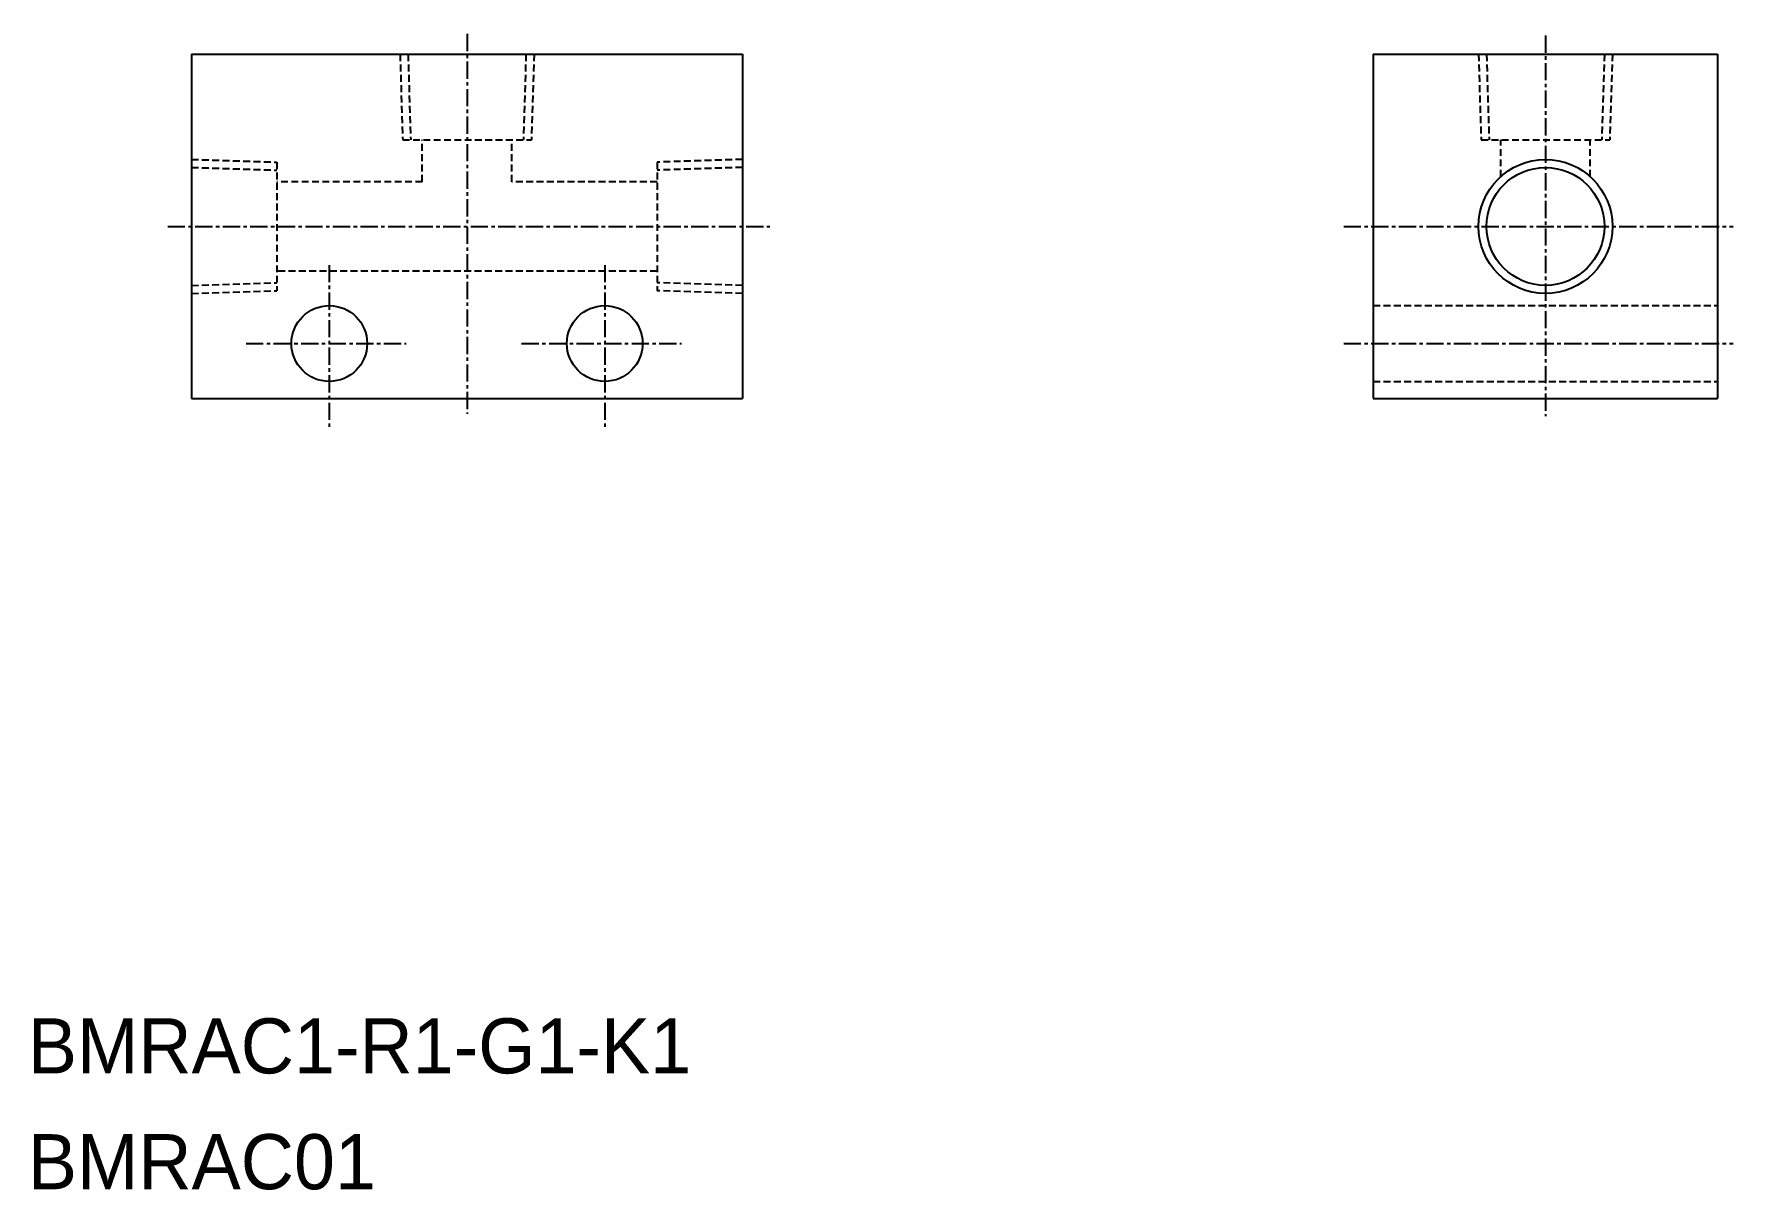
# Model space of a CAD drawing. Extents: x 517 to 641, y 323 to 407.
import ezdxf

# ---------------------------------------------------------------- set-up
doc = ezdxf.new("R2010")
doc.units = 0
doc.linetypes.add('CENTER', pattern=[2, 1.25, -0.25, 0.25, -0.25])
doc.linetypes.add('DASHED', pattern=[0.75, 0.5, -0.25])
doc.layers.get('0').update_dxf_attribs({"linetype": 'CONTINUOUS'})
doc.layers.add('CENTER', color=1, linetype='CENTER')

msp = doc.modelspace()

# ---------------------------------------------------------------- linework, layer by layer
at = {"color": 7, "linetype": 'CONTINUOUS'}
for p, q in [((528.82, 405.08), (568.82, 405.08)), ((528.82, 405.08), (528.82, 380.08)), ((568.82, 405.08), (568.82, 380.08)), ((528.82, 380.08), (568.82, 380.08))]:
    msp.add_line(p, q, dxfattribs=at)
at = {"color": 3, "linetype": 'DASHED'}
for p, q in [((543.96, 405.08), (544.15, 398.88)), ((544.54, 405.08), (544.73, 398.88)), ((553.1, 405.08), (552.91, 398.88)), ((553.69, 405.08), (553.49, 398.88)), ((622.25, 405.08), (622.44, 398.88)), ((622.83, 405.08), (623.02, 398.88)), ((631.39, 405.08), (631.2, 398.88)), ((631.97, 405.08), (631.78, 398.88)), ((544.15, 398.88), (553.49, 398.88)), ((545.57, 395.83), (545.57, 398.88)), ((552.07, 395.83), (552.07, 398.88)), ((622.44, 398.88), (631.78, 398.88)), ((623.86, 396.2), (623.86, 398.88)), ((630.36, 396.2), (630.36, 398.88)), ((528.82, 397.45), (535.02, 397.25)), ((535.02, 397.25), (535.02, 387.91)), ((568.82, 397.45), (562.62, 397.25)), ((562.62, 397.25), (562.62, 387.91)), ((528.82, 396.87), (535.02, 396.67)), ((568.82, 396.87), (562.62, 396.67)), ((545.57, 395.83), (535.02, 395.83)), ((562.62, 395.83), (552.07, 395.83)), ((562.62, 389.33), (535.02, 389.33)), ((528.82, 388.3), (535.02, 388.49)), ((528.82, 387.72), (535.02, 387.91)), ((568.82, 388.3), (562.62, 388.49)), ((568.82, 387.72), (562.62, 387.91)), ((614.61, 386.83), (639.61, 386.83)), ((614.61, 381.33), (639.61, 381.33))]:
    msp.add_line(p, q, dxfattribs=at)
for p, q in [((614.61, 405.08), (639.61, 405.08)), ((614.61, 405.08), (614.61, 380.08)), ((639.61, 405.08), (639.61, 380.08)), ((614.61, 398.83), (614.61, 398.83)), ((614.61, 392.58), (614.61, 392.58)), ((614.61, 380.08), (639.61, 380.08))]:
    msp.add_line(p, q)
at = {"color": 3, "linetype": 'CONTINUOUS'}
msp.add_circle((627.11, 392.58), 4.86, dxfattribs=at)
at = {"color": 7, "linetype": 'CONTINUOUS'}
for centre, radius in [((627.11, 392.58), 4.28), ((538.82, 384.08), 2.75), ((558.82, 384.08), 2.75)]:
    msp.add_circle(centre, radius, dxfattribs=at)
at = {"layer": 'CENTER', "color": 1, "linetype": 'CENTER'}
for p, q in [((548.82, 406.56), (548.82, 378.98)), ((627.11, 406.44), (627.11, 378.81)), ((527.09, 392.58), (570.8, 392.58)), ((612.47, 392.58), (640.73, 392.58)), ((538.82, 389.78), (538.82, 377.85)), ((558.82, 389.78), (558.82, 377.85)), ((532.78, 384.08), (544.4, 384.08)), ((552.78, 384.08), (564.4, 384.08)), ((612.47, 384.08), (640.73, 384.08))]:
    msp.add_line(p, q, dxfattribs=at)

# ---------------------------------------------------------------- texts
at = {"color": 7, "linetype": 'CONTINUOUS'}
for s, p in [('BMRAC1-R1-G1-K1', (516.94, 331.08)), ('BMRAC01', (516.94, 322.67))]:
    msp.add_text(s, height=4, dxfattribs=at).set_placement(p)

doc.saveas('drawing.dxf')
